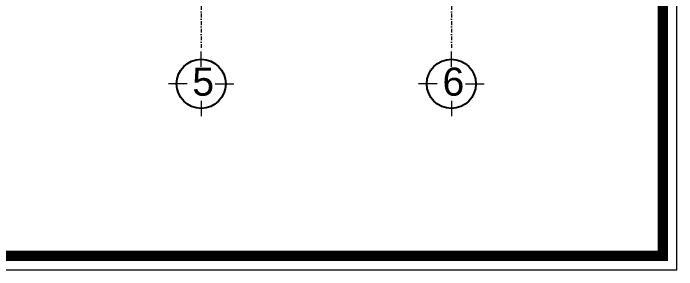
# Model space of a CAD drawing. Header units: millimetres. Extents: x 615730 to 2792744, y 139412 to 597571.
# Drawn here: x 706168 to 714919, y 261813 to 265193 of the extents above; entities that cross this region are included whole.
import ezdxf
from ezdxf.enums import TextEntityAlignment as Align

# ---------------------------------------------------------------- set-up
doc = ezdxf.new("R2010")
doc.units = ezdxf.units.MM
doc.header["$MEASUREMENT"] = 0
doc.linetypes.add('DASHDOT', pattern=[1, 0.5, -0.25, 0, -0.25])
doc.layers.get('0').update_dxf_attribs({"lineweight": 5})
for name, color, linetype, lineweight in [('0.1(9)', 9, 'Continuous', 13), ('thay', 7, 'Continuous', 15), ('TIM TRUC', 149, 'DASHDOT', 9)]:
    doc.layers.add(name, color=color, linetype=linetype, lineweight=lineweight)
for name, color, linetype in [('H', 252, 'Continuous'), ('netthay', 3, 'Continuous'), ('TEXT', 2, 'Continuous')]:
    doc.layers.add(name, color=color, linetype=linetype)
doc.styles.add('H280', font='', dxfattribs={"height": 200})
doc.styles.add('KT OZON', font='', dxfattribs={"height": 200})
doc.styles.get('H280').set_extended_font_data('VNI-Avo')
doc.styles.get('KT OZON').set_extended_font_data('VNI-Helve')

# ---------------------------------------------------------------- blocks, each defined once
blk = doc.blocks.new('TRUC 1')
at = {"ltscale": 50}
blk.add_circle((0, -9525), 8572, dxfattribs=at)
at = {"layer": '0.1(9)', "ltscale": 50}
for p, q in [((0, -3572), (0, 1782)), ((-4942, -9525), (-11427, -9525)), ((4942, -9525), (11427, -9525)), ((0, -15478), (0, -20832))]:
    blk.add_line(p, q, dxfattribs=at)
at = {"layer": 'TEXT', "ltscale": 50, "style": 'H280'}
blk.add_attdef('1', text='', height=10478, dxfattribs=at).set_placement((-214, -4892), align=Align.CENTER)

msp = doc.modelspace()

# ---------------------------------------------------------------- linework, layer by layer
at = {"layer": 'H', "const_width": 138.2}
msp.add_lwpolyline([(687731.9, 261996.9), (714734.7, 261996.9), (714734.7, 280981.9), (687731.9, 280981.9)], close=True, dxfattribs=at)
at = {"layer": 'thay', "linetype": 'Continuous'}
msp.add_lwpolyline([(687547.5, 261812.6), (714919.1, 261812.6), (714919.1, 281166.2), (687547.5, 281166.2)], close=True, dxfattribs=at)
at = {"layer": 'TIM TRUC', "ltscale": 100}
for p, q in [((708646.4, 279202.4), (708646.4, 264691.1)), ((711946.4, 279202.4), (711946.4, 264691.1))]:
    msp.add_line(p, q, dxfattribs=at)

# ---------------------------------------------------------------- block references
at = {"layer": 'netthay', "lineweight": -2, "ltscale": 10}
ref = msp.add_blockref('TRUC 1', (708646.4, 263904.1, -13.1), dxfattribs=dict(at, xscale=0.03778148023411632, yscale=0.03778148023411632, zscale=0.03778148023411632, rotation=180))
ref.add_attrib('1', '5', dxfattribs={"layer": 'TEXT', "color": 3, "ltscale": 50, "height": 370.2, "style": 'KT OZON'}).set_placement((708673.1, 264107, -13.1), align=Align.CENTER)
ref = msp.add_blockref('TRUC 1', (711946.4, 263904.1, -13.1), dxfattribs=dict(at, xscale=0.03778148023411632, yscale=0.03778148023411632, zscale=0.03778148023411632, rotation=180))
ref.add_attrib('1', '6', dxfattribs={"layer": 'TEXT', "color": 3, "ltscale": 50, "height": 370.2, "style": 'KT OZON'}).set_placement((711973.1, 264107, -13.1), align=Align.CENTER)

doc.saveas('drawing.dxf')
